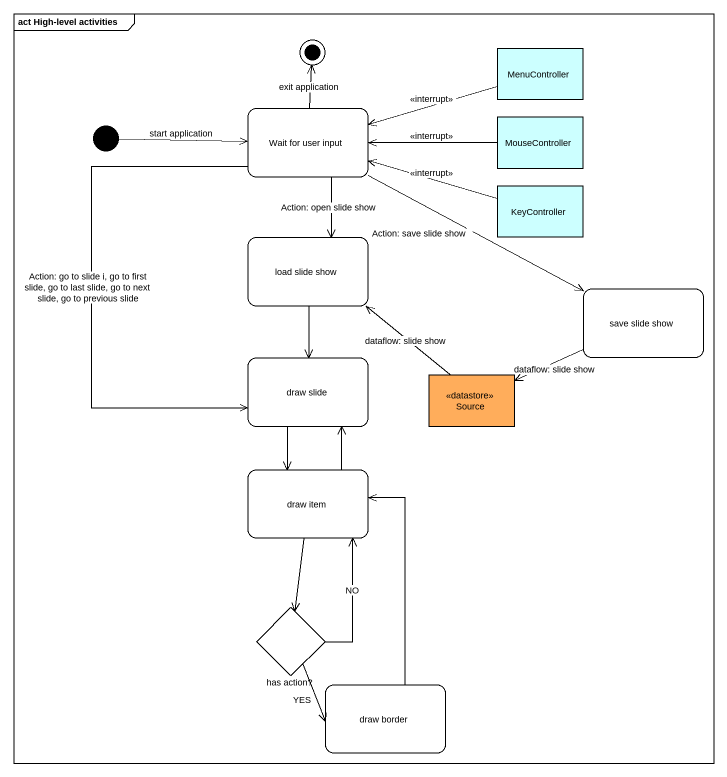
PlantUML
@startuml
mainframe act High-level activities
hide empty description
state MenuController <<object>> #CCFFFF
state "Wait for user input" as Wait_for_user_input
state MouseController <<object>> #CCFFFF
state KeyController <<object>> #CCFFFF
state "load slide show" as load_slide_show
state "save slide show" as save_slide_show
state "draw slide" as draw_slide
state Source <<datastore>> #FFAD5B
state "draw item" as draw_item
state "has action?" as has_action <<choice>>
state "draw border" as draw_border
[*] -right-> Wait_for_user_input : start application
MenuController -left-> Wait_for_user_input : <<interrupt>>
Wait_for_user_input --> load_slide_show : Action: open slide show
Wait_for_user_input -right-> save_slide_show : Action: save slide show
Wait_for_user_input --> draw_slide : Action: go to slide i, go to first slide, go to last slide, go to next slide, go to previous slide
MouseController -left-> Wait_for_user_input : <<interrupt>>
KeyController -left-> Wait_for_user_input : <<interrupt>>
load_slide_show --> draw_slide
save_slide_show -left-> Source : dataflow: slide show
draw_slide --> draw_item
Source -up-> load_slide_show : dataflow: slide show
draw_item -up-> draw_slide
draw_item --> has_action
has_action -up-> draw_item : NO
has_action --> draw_border : YES
draw_border -up-> draw_item
Wait_for_user_input -up-> [*] : exit application
@enduml
